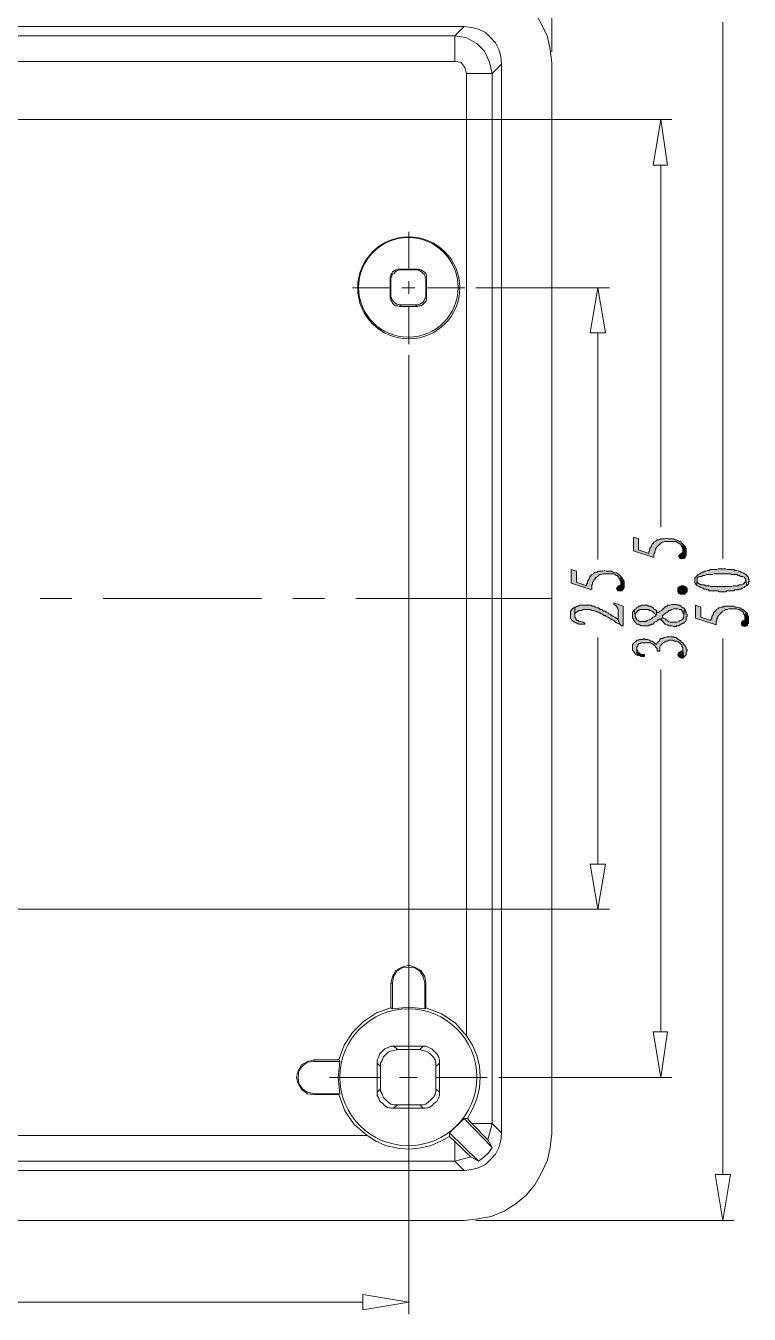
# Model space of a CAD drawing. Header units: millimetres. Extents: x 7 to 289, y 10 to 206.
# Drawn here: x 165.3 to 201.3, y 108.6 to 172.7 of the extents above; entities that cross this region are included whole.
import ezdxf

# ---------------------------------------------------------------- set-up
doc = ezdxf.new("R2010")
doc.units = ezdxf.units.MM

msp = doc.modelspace()

# ---------------------------------------------------------------- hatches: boundary and pattern name
at = {"true_color": 0xdda500}
h = msp.add_hatch(color=42, dxfattribs=at)
h.dxf.hatch_style = 2
h.paths.add_polyline_path([(195.572239, 147.227219), (195.572239, 146.549886), (196.588239, 146.211219), (196.588239, 146.295886), (196.588239, 146.380553), (196.630572, 146.465219), (196.630572, 146.507553), (196.672906, 146.592219), (196.672906, 146.634553), (196.715239, 146.719219), (196.757572, 146.761553), (196.799906, 146.803886), (196.842239, 146.846219), (196.884572, 146.888553), (196.926906, 146.930886), (197.011572, 146.973219), (197.053906, 146.973219), (197.138572, 147.015553), (197.223239, 147.015553), (197.265572, 147.015553), (197.350239, 147.015553), (197.434906, 147.015553), (197.519572, 147.015553), (197.604239, 147.015553), (197.688906, 147.015553), (197.731239, 146.973219), (197.815906, 146.930886), (197.858239, 146.930886), (197.900572, 146.888553), (197.942906, 146.846219), (197.942906, 146.803886), (197.985239, 146.761553), (198.027572, 146.676886), (198.027572, 146.634553), (198.027572, 146.549886), (198.027572, 146.465219), (198.027572, 146.888553), (197.985239, 146.930886), (197.942906, 146.973219), (197.900572, 147.015553), (197.858239, 147.015553), (197.773572, 147.057886), (197.688906, 147.100219), (197.646572, 147.100219), (197.561906, 147.142553), (197.477239, 147.142553), (197.392572, 147.142553), (197.307906, 147.142553), (197.223239, 147.184886), (197.138572, 147.142553), (197.053906, 147.142553), (196.969239, 147.142553), (196.926906, 147.142553), (196.842239, 147.100219), (196.757572, 147.100219), (196.715239, 147.057886), (196.672906, 147.015553), (196.588239, 146.973219), (196.545906, 146.930886), (196.503572, 146.888553), (196.461239, 146.803886), (196.461239, 146.761553), (196.418906, 146.719219), (196.376572, 146.634553), (196.376572, 146.549886), (196.334239, 146.507553), (196.334239, 146.422886), (195.826239, 146.592219), (195.826239, 147.142553)])
h = msp.add_hatch(color=42, dxfattribs=at)
h.dxf.hatch_style = 2
h.paths.add_polyline_path([(197.815906, 146.295886), (197.858239, 146.211219), (197.900572, 146.168886), (197.985239, 146.168886), (198.027572, 146.168886), (198.069906, 146.168886), (198.154572, 146.253553), (198.196906, 146.338219), (198.196906, 146.380553), (198.196906, 146.465219), (198.196906, 146.549886), (198.196906, 146.592219), (198.196906, 146.634553), (198.154572, 146.719219), (198.154572, 146.761553), (198.112239, 146.803886), (198.027572, 146.888553), (198.027572, 146.465219), (197.942906, 146.422886), (197.900572, 146.380553), (197.858239, 146.338219)])
h = msp.add_hatch(color=42, dxfattribs=at)
h.dxf.hatch_style = 2
h.paths.add_polyline_path([(192.481906, 145.618553), (192.481906, 144.941219), (193.497906, 144.602553), (193.497906, 144.687219), (193.497906, 144.771886), (193.497906, 144.856553), (193.540239, 144.898886), (193.540239, 144.983553), (193.582572, 145.025886), (193.624906, 145.110553), (193.667239, 145.152886), (193.667239, 145.195219), (193.709572, 145.237553), (193.794239, 145.279886), (193.836572, 145.322219), (193.878906, 145.364553), (193.963572, 145.364553), (194.048239, 145.406886), (194.090572, 145.406886), (194.175239, 145.406886), (194.259906, 145.406886), (194.344572, 145.406886), (194.429239, 145.406886), (194.513906, 145.406886), (194.598572, 145.406886), (194.640906, 145.364553), (194.725572, 145.322219), (194.767906, 145.322219), (194.810239, 145.279886), (194.852572, 145.237553), (194.852572, 145.195219), (194.894906, 145.152886), (194.894906, 145.068219), (194.937239, 145.025886), (194.937239, 144.941219), (194.937239, 144.856553), (194.937239, 145.279886), (194.894906, 145.322219), (194.852572, 145.364553), (194.810239, 145.406886), (194.725572, 145.449219), (194.683239, 145.449219), (194.598572, 145.491553), (194.556239, 145.491553), (194.471572, 145.533886), (194.386906, 145.533886), (194.302239, 145.533886), (194.217572, 145.533886), (194.132906, 145.576219), (194.048239, 145.533886), (193.963572, 145.533886), (193.878906, 145.533886), (193.836572, 145.533886), (193.751906, 145.491553), (193.667239, 145.491553), (193.624906, 145.449219), (193.582572, 145.406886), (193.497906, 145.364553), (193.455572, 145.322219), (193.413239, 145.279886), (193.370906, 145.195219), (193.370906, 145.152886), (193.328572, 145.110553), (193.286239, 145.025886), (193.286239, 144.941219), (193.243906, 144.898886), (193.243906, 144.814219), (192.735906, 144.983553), (192.735906, 145.533886)])
h = msp.add_hatch(color=42, dxfattribs=at)
h.dxf.hatch_style = 2
h.paths.add_polyline_path([(198.620239, 145.068219), (198.620239, 145.025886), (198.620239, 144.941219), (198.662572, 144.941219), (198.662572, 144.898886), (198.704906, 144.856553), (198.747239, 145.068219), (198.747239, 145.152886), (198.747239, 145.195219), (198.789572, 145.237553), (198.874239, 145.279886), (198.958906, 145.279886), (199.043572, 145.322219), (199.085906, 145.322219), (199.128239, 145.322219), (199.212906, 145.364553), (199.255239, 145.364553), (199.339906, 145.364553), (199.424572, 145.364553), (199.509239, 145.364553), (199.593906, 145.406886), (199.678572, 145.406886), (199.763239, 145.406886), (199.847906, 145.406886), (199.974906, 145.406886), (200.101906, 145.406886), (200.186572, 145.406886), (200.271239, 145.406886), (200.398239, 145.406886), (200.440572, 145.364553), (200.525239, 145.364553), (200.609906, 145.364553), (200.694572, 145.364553), (200.736906, 145.364553), (200.779239, 145.322219), (200.821572, 145.322219), (200.906239, 145.279886), (200.990906, 145.279886), (201.075572, 145.237553), (201.117906, 145.195219), (201.160239, 145.152886), (201.160239, 145.110553), (201.160239, 145.068219), (201.202572, 144.814219), (201.244906, 144.856553), (201.287239, 144.898886), (201.287239, 144.983553), (201.329572, 145.025886), (201.329572, 145.068219), (201.329572, 145.110553), (201.287239, 145.152886), (201.287239, 145.237553), (201.244906, 145.279886), (201.202572, 145.322219), (201.160239, 145.364553), (201.117906, 145.406886), (201.033239, 145.449219), (200.948572, 145.491553), (200.906239, 145.491553), (200.821572, 145.533886), (200.779239, 145.533886), (200.694572, 145.576219), (200.609906, 145.576219), (200.567572, 145.618553), (200.482906, 145.618553), (200.398239, 145.618553), (200.313572, 145.618553), (200.228906, 145.618553), (200.144239, 145.660886), (200.059572, 145.660886), (199.974906, 145.660886), (199.890239, 145.660886), (199.805572, 145.660886), (199.720906, 145.618553), (199.636239, 145.618553), (199.551572, 145.618553), (199.466906, 145.618553), (199.382239, 145.618553), (199.339906, 145.576219), (199.255239, 145.576219), (199.170572, 145.533886), (199.128239, 145.533886), (199.043572, 145.491553), (199.001239, 145.491553), (198.958906, 145.449219), (198.874239, 145.406886), (198.789572, 145.364553), (198.747239, 145.322219), (198.704906, 145.279886), (198.662572, 145.237553), (198.620239, 145.195219), (198.620239, 145.152886)])
h = msp.add_hatch(color=42, dxfattribs=at)
h.dxf.hatch_style = 2
h.paths.add_polyline_path([(194.725572, 144.687219), (194.767906, 144.602553), (194.810239, 144.560219), (194.894906, 144.560219), (194.937239, 144.560219), (194.979572, 144.560219), (195.064239, 144.644886), (195.106572, 144.729553), (195.106572, 144.771886), (195.106572, 144.856553), (195.106572, 144.941219), (195.106572, 144.983553), (195.106572, 145.025886), (195.064239, 145.110553), (195.021906, 145.152886), (195.021906, 145.195219), (194.937239, 145.279886), (194.937239, 144.856553), (194.852572, 144.814219), (194.810239, 144.771886), (194.767906, 144.729553)])
h = msp.add_hatch(color=42, dxfattribs=at)
h.dxf.hatch_style = 2
h.paths.add_polyline_path([(198.704906, 144.856553), (198.747239, 144.814219), (198.831906, 144.771886), (198.916572, 144.729553), (199.001239, 144.687219), (199.043572, 144.687219), (199.085906, 144.644886), (199.170572, 144.644886), (199.212906, 144.602553), (199.297572, 144.602553), (199.339906, 144.560219), (199.424572, 144.560219), (199.509239, 144.560219), (199.593906, 144.560219), (199.678572, 144.560219), (199.763239, 144.560219), (199.847906, 144.517886), (199.974906, 144.517886), (200.059572, 144.517886), (200.144239, 144.517886), (200.228906, 144.560219), (200.313572, 144.560219), (200.398239, 144.560219), (200.482906, 144.560219), (200.567572, 144.560219), (200.609906, 144.602553), (200.694572, 144.602553), (200.779239, 144.602553), (200.821572, 144.644886), (200.906239, 144.644886), (200.948572, 144.687219), (200.990906, 144.687219), (201.075572, 144.729553), (201.117906, 144.771886), (201.202572, 144.814219), (201.160239, 145.068219), (201.160239, 145.025886), (201.117906, 144.983553), (201.075572, 144.941219), (201.033239, 144.898886), (200.948572, 144.856553), (200.821572, 144.856553), (200.779239, 144.814219), (200.736906, 144.814219), (200.652239, 144.814219), (200.567572, 144.814219), (200.525239, 144.814219), (200.440572, 144.771886), (200.355906, 144.771886), (200.271239, 144.771886), (200.186572, 144.771886), (200.059572, 144.771886), (199.974906, 144.771886), (199.890239, 144.771886), (199.763239, 144.771886), (199.678572, 144.771886), (199.593906, 144.771886), (199.509239, 144.771886), (199.424572, 144.771886), (199.339906, 144.814219), (199.297572, 144.814219), (199.212906, 144.814219), (199.170572, 144.814219), (199.085906, 144.856553), (199.043572, 144.856553), (198.916572, 144.856553), (198.874239, 144.898886), (198.789572, 144.941219), (198.747239, 144.983553), (198.747239, 145.025886), (198.747239, 145.068219)])
h = msp.add_hatch(color=42, dxfattribs=at)
h.dxf.hatch_style = 2
h.paths.add_polyline_path([(198.239239, 144.687219), (198.239239, 144.644886), (198.239239, 144.602553), (198.239239, 144.517886), (198.196906, 144.475553), (198.154572, 144.433219), (198.112239, 144.390886), (198.027572, 144.390886), (197.985239, 144.390886), (197.900572, 144.390886), (197.815906, 144.433219), (197.815906, 144.475553), (197.773572, 144.517886), (197.773572, 144.560219), (197.773572, 144.644886), (197.773572, 144.687219), (197.815906, 144.729553), (197.858239, 144.771886), (197.942906, 144.814219), (197.985239, 144.814219), (198.069906, 144.814219), (198.154572, 144.771886), (198.196906, 144.729553)])
h = msp.add_hatch(color=42, dxfattribs=at)
h.dxf.hatch_style = 2
h.paths.add_polyline_path([(192.439572, 143.417219), (192.439572, 143.332553), (192.439572, 143.247886), (192.439572, 143.205553), (192.481906, 143.120886), (192.524239, 143.078553), (192.608906, 143.036219), (192.608906, 142.993886), (192.651239, 142.993886), (192.735906, 142.951553), (192.778239, 142.951553), (192.862906, 142.909219), (192.947572, 142.909219), (193.032239, 142.909219), (193.159239, 142.909219), (193.159239, 142.951553), (193.074572, 142.993886), (193.032239, 142.993886), (192.947572, 143.036219), (192.862906, 143.036219), (192.820572, 143.078553), (192.778239, 143.078553), (192.735906, 143.120886), (192.693572, 143.205553), (192.651239, 143.247886), (192.651239, 143.332553), (192.651239, 143.755886), (192.608906, 143.713553), (192.524239, 143.671219), (192.481906, 143.586553), (192.439572, 143.544219), (192.439572, 143.501886), (192.439572, 143.459553)])
h = msp.add_hatch(color=42, dxfattribs=at)
h.dxf.hatch_style = 2
h.paths.add_polyline_path([(192.651239, 143.755886), (192.651239, 143.332553), (192.651239, 143.374886), (192.651239, 143.417219), (192.693572, 143.459553), (192.735906, 143.501886), (192.820572, 143.544219), (192.862906, 143.586553), (192.947572, 143.586553), (192.989906, 143.586553), (193.074572, 143.628886), (193.159239, 143.628886), (193.243906, 143.628886), (193.286239, 143.628886), (193.370906, 143.628886), (193.413239, 143.628886), (193.497906, 143.586553), (193.582572, 143.586553), (193.667239, 143.544219), (193.709572, 143.544219), (193.794239, 143.501886), (193.836572, 143.501886), (193.878906, 143.459553), (193.921239, 143.459553), (193.963572, 143.417219), (194.005906, 143.417219), (194.048239, 143.374886), (194.090572, 143.332553), (194.175239, 143.332553), (194.217572, 143.290219), (194.302239, 143.247886), (194.386906, 143.205553), (194.429239, 143.163219), (194.513906, 143.120886), (194.598572, 143.078553), (194.683239, 142.993886), (194.767906, 142.951553), (194.894906, 142.909219), (194.810239, 143.120886), (194.767906, 143.163219), (194.725572, 143.205553), (194.640906, 143.247886), (194.556239, 143.290219), (194.471572, 143.332553), (194.429239, 143.374886), (194.344572, 143.417219), (194.302239, 143.459553), (194.217572, 143.501886), (194.175239, 143.544219), (194.090572, 143.544219), (194.048239, 143.586553), (194.005906, 143.628886), (193.921239, 143.628886), (193.878906, 143.671219), (193.836572, 143.713553), (193.751906, 143.713553), (193.667239, 143.755886), (193.624906, 143.798219), (193.540239, 143.798219), (193.455572, 143.840553), (193.370906, 143.840553), (193.328572, 143.840553), (193.243906, 143.840553), (193.159239, 143.840553), (193.074572, 143.840553), (192.989906, 143.840553), (192.905239, 143.840553), (192.820572, 143.798219), (192.778239, 143.798219), (192.693572, 143.755886)])
h = msp.add_hatch(color=42, dxfattribs=at)
h.dxf.hatch_style = 2
h.paths.add_polyline_path([(194.598572, 143.967553), (194.598572, 143.882886), (194.640906, 143.840553), (194.725572, 143.798219), (194.767906, 143.755886), (194.810239, 143.671219), (194.810239, 143.628886), (194.810239, 143.120886), (194.894906, 142.909219), (194.979572, 142.824553), (195.064239, 142.824553), (195.064239, 143.798219)])
h = msp.add_hatch(color=42, dxfattribs=at)
h.dxf.hatch_style = 2
h.paths.add_polyline_path([(195.529906, 143.374886), (195.529906, 143.290219), (195.529906, 143.205553), (195.572239, 143.163219), (195.572239, 143.120886), (195.614572, 143.078553), (195.656906, 142.993886), (195.699239, 142.951553), (195.741572, 142.909219), (195.826239, 142.909219), (195.868572, 142.866886), (195.953239, 142.824553), (196.037906, 142.824553), (196.080239, 142.824553), (196.164906, 142.824553), (196.249572, 142.824553), (196.334239, 142.824553), (196.376572, 142.866886), (196.418906, 142.866886), (196.461239, 142.866886), (196.461239, 142.909219), (196.545906, 142.909219), (196.588239, 142.951553), (196.630572, 142.993886), (196.715239, 143.036219), (196.799906, 143.120886), (196.884572, 143.163219), (196.926906, 143.120886), (196.969239, 143.078553), (197.011572, 143.290219), (197.011572, 143.332553), (197.096239, 143.374886), (197.138572, 143.417219), (197.223239, 143.459553), (197.265572, 143.501886), (197.307906, 143.544219), (197.350239, 143.586553), (197.392572, 143.586553), (197.477239, 143.628886), (197.561906, 143.671219), (197.604239, 143.671219), (197.688906, 143.671219), (197.773572, 143.671219), (197.858239, 143.628886), (197.942906, 143.628886), (197.985239, 143.586553), (198.027572, 143.544219), (198.027572, 143.459553), (198.069906, 143.417219), (198.069906, 143.332553), (198.112239, 143.671219), (198.069906, 143.713553), (198.027572, 143.713553), (197.985239, 143.755886), (197.942906, 143.798219), (197.858239, 143.840553), (197.773572, 143.840553), (197.731239, 143.882886), (197.646572, 143.882886), (197.561906, 143.882886), (197.477239, 143.882886), (197.392572, 143.840553), (197.350239, 143.840553), (197.265572, 143.840553), (197.265572, 143.798219), (197.223239, 143.798219), (197.138572, 143.755886), (197.096239, 143.713553), (197.053906, 143.671219), (196.969239, 143.586553), (196.884572, 143.544219), (196.799906, 143.459553), (196.757572, 143.501886), (196.715239, 143.586553), (196.715239, 143.374886), (196.630572, 143.290219), (196.545906, 143.247886), (196.503572, 143.205553), (196.461239, 143.163219), (196.376572, 143.120886), (196.334239, 143.120886), (196.249572, 143.078553), (196.207239, 143.036219), (196.122572, 143.036219), (196.037906, 143.036219), (195.953239, 143.036219), (195.868572, 143.036219), (195.826239, 143.078553), (195.741572, 143.120886), (195.699239, 143.163219), (195.699239, 143.205553), (195.656906, 143.290219), (195.656906, 143.332553), (195.614572, 143.628886), (195.572239, 143.544219), (195.529906, 143.501886), (195.529906, 143.459553), (195.529906, 143.417219)])
h = msp.add_hatch(color=42, dxfattribs=at)
h.dxf.hatch_style = 2
h.paths.add_polyline_path([(195.614572, 143.628886), (195.656906, 143.332553), (195.656906, 143.417219), (195.699239, 143.459553), (195.741572, 143.501886), (195.783906, 143.586553), (195.826239, 143.586553), (195.910906, 143.628886), (195.995572, 143.628886), (196.080239, 143.628886), (196.122572, 143.628886), (196.207239, 143.628886), (196.291906, 143.628886), (196.334239, 143.628886), (196.376572, 143.586553), (196.418906, 143.586553), (196.503572, 143.544219), (196.545906, 143.501886), (196.630572, 143.417219), (196.715239, 143.374886), (196.715239, 143.586553), (196.630572, 143.628886), (196.588239, 143.671219), (196.545906, 143.713553), (196.503572, 143.755886), (196.418906, 143.798219), (196.376572, 143.798219), (196.334239, 143.798219), (196.249572, 143.840553), (196.164906, 143.840553), (196.080239, 143.840553), (196.037906, 143.840553), (195.995572, 143.840553), (195.910906, 143.798219), (195.826239, 143.798219), (195.783906, 143.755886), (195.699239, 143.713553), (195.699239, 143.671219)])
h = msp.add_hatch(color=42, dxfattribs=at)
h.dxf.hatch_style = 2
h.paths.add_polyline_path([(196.969239, 143.078553), (197.053906, 143.036219), (197.096239, 142.951553), (197.138572, 142.909219), (197.180906, 142.909219), (197.265572, 142.866886), (197.350239, 142.824553), (197.392572, 142.824553), (197.477239, 142.824553), (197.561906, 142.782219), (197.646572, 142.782219), (197.688906, 142.782219), (197.731239, 142.824553), (197.815906, 142.824553), (197.900572, 142.866886), (197.942906, 142.909219), (198.027572, 142.951553), (198.069906, 142.951553), (198.112239, 142.993886), (198.154572, 143.036219), (198.196906, 143.120886), (198.196906, 143.163219), (198.196906, 143.247886), (198.239239, 143.290219), (198.239239, 143.374886), (198.196906, 143.417219), (198.196906, 143.501886), (198.154572, 143.544219), (198.154572, 143.586553), (198.112239, 143.671219), (198.069906, 143.332553), (198.069906, 143.290219), (198.069906, 143.247886), (198.027572, 143.163219), (197.985239, 143.120886), (197.900572, 143.078553), (197.815906, 143.036219), (197.731239, 142.993886), (197.688906, 142.993886), (197.604239, 142.993886), (197.561906, 142.993886), (197.477239, 142.993886), (197.392572, 142.993886), (197.307906, 143.036219), (197.265572, 143.078553), (197.223239, 143.120886), (197.138572, 143.163219), (197.053906, 143.205553), (197.011572, 143.290219)])
h = msp.add_hatch(color=42, dxfattribs=at)
h.dxf.hatch_style = 2
h.paths.add_polyline_path([(198.662572, 143.840553), (198.662572, 143.205553), (199.678572, 142.866886), (199.678572, 142.951553), (199.678572, 143.036219), (199.720906, 143.078553), (199.720906, 143.163219), (199.763239, 143.247886), (199.763239, 143.290219), (199.805572, 143.332553), (199.847906, 143.374886), (199.890239, 143.417219), (199.932572, 143.459553), (199.974906, 143.501886), (200.017239, 143.544219), (200.101906, 143.586553), (200.144239, 143.628886), (200.228906, 143.628886), (200.313572, 143.671219), (200.355906, 143.671219), (200.440572, 143.671219), (200.525239, 143.671219), (200.609906, 143.671219), (200.694572, 143.671219), (200.779239, 143.628886), (200.821572, 143.628886), (200.906239, 143.586553), (200.948572, 143.544219), (200.990906, 143.544219), (201.033239, 143.501886), (201.033239, 143.459553), (201.075572, 143.374886), (201.117906, 143.332553), (201.117906, 143.247886), (201.117906, 143.163219), (201.117906, 143.078553), (201.160239, 143.501886), (201.075572, 143.586553), (201.033239, 143.628886), (200.990906, 143.628886), (200.948572, 143.671219), (200.863906, 143.713553), (200.821572, 143.713553), (200.736906, 143.755886), (200.652239, 143.755886), (200.567572, 143.798219), (200.482906, 143.798219), (200.398239, 143.798219), (200.313572, 143.798219), (200.228906, 143.798219), (200.144239, 143.798219), (200.059572, 143.798219), (200.017239, 143.755886), (199.932572, 143.755886), (199.847906, 143.713553), (199.805572, 143.713553), (199.763239, 143.671219), (199.678572, 143.628886), (199.678572, 143.586553), (199.636239, 143.544219), (199.593906, 143.501886), (199.551572, 143.459553), (199.551572, 143.417219), (199.509239, 143.332553), (199.466906, 143.290219), (199.466906, 143.205553), (199.424572, 143.120886), (199.424572, 143.078553), (198.916572, 143.247886), (198.916572, 143.755886)])
h = msp.add_hatch(color=42, dxfattribs=at)
h.dxf.hatch_style = 2
h.paths.add_polyline_path([(200.948572, 142.909219), (200.948572, 142.866886), (200.990906, 142.824553), (201.075572, 142.782219), (201.117906, 142.782219), (201.202572, 142.824553), (201.244906, 142.866886), (201.244906, 142.909219), (201.287239, 142.951553), (201.287239, 143.036219), (201.287239, 143.120886), (201.287239, 143.205553), (201.287239, 143.247886), (201.287239, 143.290219), (201.244906, 143.332553), (201.244906, 143.417219), (201.202572, 143.459553), (201.160239, 143.501886), (201.117906, 143.078553), (201.033239, 143.078553), (200.990906, 143.036219), (200.948572, 142.993886)])
h = msp.add_hatch(color=42, dxfattribs=at)
h.dxf.hatch_style = 2
h.paths.add_polyline_path([(195.529906, 141.723886), (195.529906, 141.681553), (195.529906, 141.596886), (195.572239, 141.554553), (195.614572, 141.512219), (195.656906, 141.427553), (195.699239, 141.385219), (195.741572, 141.385219), (195.741572, 141.681553), (195.741572, 141.766219), (195.783906, 141.808553), (195.783906, 141.893219), (195.868572, 141.935553), (195.910906, 141.935553), (195.953239, 141.977886), (196.037906, 141.977886), (196.122572, 141.977886), (196.207239, 141.977886), (196.249572, 141.977886), (196.334239, 141.977886), (196.418906, 141.977886), (196.461239, 141.935553), (196.545906, 141.893219), (196.588239, 141.850886), (196.630572, 141.850886), (196.672906, 141.766219), (196.715239, 141.723886), (196.757572, 141.681553), (196.757572, 141.596886), (196.757572, 141.554553), (196.884572, 141.554553), (196.884572, 141.639219), (196.884572, 141.723886), (196.884572, 141.766219), (196.926906, 141.850886), (196.969239, 141.893219), (197.011572, 141.935553), (197.053906, 141.977886), (197.138572, 142.020219), (197.180906, 142.062553), (197.265572, 142.062553), (197.350239, 142.104886), (197.434906, 142.104886), (197.519572, 142.104886), (197.604239, 142.062553), (197.688906, 142.062553), (197.731239, 142.062553), (197.815906, 142.020219), (197.858239, 141.977886), (197.900572, 141.935553), (197.942906, 141.893219), (197.985239, 141.850886), (197.985239, 141.808553), (198.027572, 141.723886), (198.027572, 141.681553), (198.027572, 141.596886), (198.069906, 141.258219), (198.112239, 141.300553), (198.154572, 141.342886), (198.196906, 141.385219), (198.196906, 141.427553), (198.196906, 141.512219), (198.239239, 141.596886), (198.239239, 141.639219), (198.196906, 141.681553), (198.196906, 141.723886), (198.154572, 141.808553), (198.112239, 141.850886), (198.069906, 141.893219), (198.027572, 141.977886), (197.942906, 142.020219), (197.942906, 142.062553), (197.858239, 142.104886), (197.815906, 142.147219), (197.731239, 142.189553), (197.688906, 142.231886), (197.604239, 142.231886), (197.561906, 142.274219), (197.477239, 142.274219), (197.392572, 142.274219), (197.307906, 142.274219), (197.223239, 142.274219), (197.138572, 142.231886), (197.096239, 142.231886), (197.011572, 142.189553), (196.969239, 142.189553), (196.926906, 142.189553), (196.884572, 142.147219), (196.842239, 142.062553), (196.799906, 142.020219), (196.757572, 141.977886), (196.715239, 141.893219), (196.630572, 141.935553), (196.545906, 142.020219), (196.503572, 142.062553), (196.418906, 142.062553), (196.376572, 142.104886), (196.291906, 142.147219), (196.207239, 142.147219), (196.164906, 142.147219), (196.080239, 142.189553), (196.037906, 142.147219), (195.953239, 142.147219), (195.868572, 142.147219), (195.826239, 142.104886), (195.741572, 142.104886), (195.699239, 142.062553), (195.614572, 141.977886), (195.572239, 141.935553), (195.529906, 141.893219), (195.529906, 141.808553)])
h = msp.add_hatch(color=42, dxfattribs=at)
h.dxf.hatch_style = 2
h.paths.add_polyline_path([(195.741572, 141.385219), (195.783906, 141.342886), (195.868572, 141.342886), (195.953239, 141.300553), (196.037906, 141.300553), (196.122572, 141.300553), (196.122572, 141.385219), (196.080239, 141.385219), (195.995572, 141.385219), (195.910906, 141.427553), (195.868572, 141.469886), (195.826239, 141.469886), (195.783906, 141.512219), (195.783906, 141.554553), (195.741572, 141.639219), (195.741572, 141.681553)])
h = msp.add_hatch(color=42, dxfattribs=at)
h.dxf.hatch_style = 2
h.paths.add_polyline_path([(197.773572, 141.385219), (197.815906, 141.300553), (197.858239, 141.258219), (197.900572, 141.258219), (197.985239, 141.215886), (198.027572, 141.215886), (198.069906, 141.258219), (198.027572, 141.596886), (198.027572, 141.554553), (197.942906, 141.554553), (197.858239, 141.512219), (197.815906, 141.469886), (197.815906, 141.427553)])

# ---------------------------------------------------------------- linework, layer by layer
at = {"color": 131, "lineweight": 0, "true_color": 0x7fffff}
for points in [[(191.508239, 171.357219), (191.508239, 183.464553)], [(141.258572, 168.012886), (197.477239, 168.012886)], [(187.740572, 159.630886), (194.386906, 159.630886)], [(184.396239, 156.286553), (184.396239, 108.576886)], [(140.115572, 128.727553), (194.386906, 128.727553)], [(188.883572, 120.345553), (197.477239, 120.345553)], [(187.740572, 113.233553), (200.567572, 113.233553)]]:
    msp.add_lwpolyline(points, dxfattribs=at)
at = {"color": 7, "lineweight": 0}
for points in [[(191.508239, 170.806886), (191.423572, 171.484219), (191.296572, 172.119219), (191.000239, 172.754219), (190.661572, 173.346886), (190.238239, 173.854886), (189.730239, 174.278219), (189.137572, 174.659219), (188.502572, 174.913219), (187.825239, 175.040219), (187.147906, 175.124886)], [(187.147906, 172.627219), (133.977239, 172.627219)], [(186.682239, 172.161553), (187.147906, 172.627219)], [(189.010572, 170.764553), (188.968239, 171.145553), (188.883572, 171.484219), (188.714239, 171.822886), (188.460239, 172.076886), (188.206239, 172.330886), (187.867572, 172.500219), (187.528906, 172.584886), (187.147906, 172.627219)], [(134.442906, 172.161553), (186.682239, 172.161553)], [(188.544906, 170.298886), (188.417906, 170.849219), (188.163906, 171.399553), (187.782906, 171.780553), (187.232572, 172.076886), (186.682239, 172.161553)], [(186.682239, 170.891553), (186.682239, 172.161553)], [(138.803239, 170.891553), (186.682239, 170.891553)], [(187.274906, 170.298886), (187.190239, 170.595219), (186.978572, 170.849219), (186.682239, 170.891553)], [(188.544906, 170.298886), (189.010572, 170.764553)], [(189.010572, 117.593886), (189.010572, 170.764553)], [(191.508239, 170.806886), (191.508239, 117.551553)], [(187.274906, 170.298886), (188.544906, 170.298886)], [(187.274906, 170.298886), (187.274906, 122.419886)], [(188.544906, 170.298886), (188.544906, 118.059553)], [(183.930572, 160.562219), (183.845906, 160.562219), (183.761239, 160.519886), (183.676572, 160.477553), (183.591906, 160.435219), (183.549572, 160.350553), (183.507239, 160.265886), (183.464906, 160.181219), (183.464906, 160.096553)], [(184.015239, 160.519886), (183.930572, 160.519886), (183.803572, 160.477553), (183.718906, 160.435219), (183.676572, 160.350553), (183.591906, 160.308219), (183.549572, 160.223553), (183.507239, 160.096553), (183.507239, 160.011886)], [(183.930572, 160.562219), (184.015239, 160.519886)], [(184.819572, 160.562219), (183.930572, 160.562219)], [(184.734906, 160.519886), (184.015239, 160.519886)], [(184.819572, 160.562219), (184.734906, 160.519886)], [(185.242906, 160.011886), (185.242906, 160.096553), (185.200572, 160.223553), (185.158239, 160.308219), (185.115906, 160.350553), (185.031239, 160.435219), (184.946572, 160.477553), (184.861906, 160.519886), (184.734906, 160.519886)], [(185.285239, 160.096553), (185.285239, 160.181219), (185.285239, 160.265886), (185.242906, 160.350553), (185.158239, 160.435219), (185.073572, 160.477553), (184.988906, 160.519886), (184.904239, 160.562219), (184.819572, 160.562219)], [(183.464906, 160.096553), (183.507239, 160.011886)], [(183.464906, 160.096553), (183.464906, 159.207553)], [(183.507239, 160.011886), (183.507239, 159.292219)], [(185.285239, 160.096553), (185.242906, 160.011886)], [(185.242906, 159.292219), (185.242906, 160.011886)], [(185.285239, 159.207553), (185.285239, 160.096553)], [(183.464906, 159.207553), (183.507239, 159.292219)], [(183.464906, 159.207553), (183.464906, 159.122886), (183.507239, 159.038219), (183.549572, 158.953553), (183.591906, 158.868886), (183.676572, 158.784219), (183.761239, 158.741886), (183.845906, 158.741886), (183.930572, 158.699553)], [(183.507239, 159.292219), (183.507239, 159.165219), (183.549572, 159.080553), (183.591906, 158.995886), (183.676572, 158.911219), (183.718906, 158.868886), (183.803572, 158.826553), (183.930572, 158.784219), (184.015239, 158.784219)], [(184.734906, 158.784219), (184.861906, 158.784219), (184.946572, 158.826553), (185.031239, 158.868886), (185.115906, 158.911219), (185.158239, 158.995886), (185.200572, 159.080553), (185.242906, 159.165219), (185.242906, 159.292219)], [(184.819572, 158.699553), (184.904239, 158.741886), (184.988906, 158.741886), (185.073572, 158.784219), (185.158239, 158.868886), (185.242906, 158.953553), (185.285239, 159.038219), (185.285239, 159.122886), (185.285239, 159.207553)], [(185.285239, 159.207553), (185.242906, 159.292219)], [(183.930572, 158.699553), (184.015239, 158.784219)], [(183.930572, 158.699553), (184.819572, 158.699553)], [(184.015239, 158.784219), (184.734906, 158.784219)], [(184.819572, 158.699553), (184.734906, 158.784219)], [(185.242906, 125.044553), (185.200572, 125.383219), (184.988906, 125.679553), (184.692572, 125.848886), (184.396239, 125.933553), (184.057572, 125.848886), (183.761239, 125.679553), (183.591906, 125.383219), (183.507239, 125.044553)], [(185.200572, 125.044553), (185.115906, 125.383219), (184.946572, 125.637219), (184.692572, 125.806553), (184.396239, 125.848886), (184.057572, 125.806553), (183.803572, 125.637219), (183.634239, 125.383219), (183.591906, 125.044553)], [(183.507239, 125.044553), (183.591906, 125.044553)], [(183.507239, 123.816886), (183.507239, 125.044553)], [(183.591906, 123.774553), (183.591906, 125.044553)], [(185.242906, 125.044553), (185.200572, 125.044553)], [(185.200572, 125.044553), (185.200572, 123.774553)], [(185.242906, 125.044553), (185.242906, 123.816886)], [(183.507239, 123.816886), (182.787572, 123.562886), (182.152572, 123.139553), (181.602239, 122.589219), (181.178906, 121.954219), (180.924906, 121.234553)], [(183.591906, 123.774553), (183.507239, 123.816886)], [(185.200572, 123.774553), (184.396239, 123.859219), (183.591906, 123.774553)], [(185.242906, 123.816886), (185.200572, 123.774553)], [(187.274906, 122.419886), (186.724572, 123.054886), (186.047239, 123.520553), (185.242906, 123.816886)], [(187.317239, 118.313553), (187.571239, 118.779219), (187.782906, 119.287219), (187.909906, 119.837553), (187.952239, 120.387886), (187.909906, 120.938219), (187.782906, 121.446219), (187.571239, 121.954219), (187.274906, 122.419886)], [(183.634239, 121.911886), (183.507239, 121.911886), (183.337906, 121.827219), (183.210906, 121.784886), (183.083906, 121.657886), (182.956906, 121.530886), (182.914572, 121.403886), (182.829906, 121.234553), (182.829906, 121.065219)], [(183.634239, 121.911886), (183.845906, 121.742553)], [(185.115906, 121.911886), (183.634239, 121.911886)], [(185.115906, 121.911886), (184.946572, 121.742553)], [(185.920239, 121.065219), (185.920239, 121.234553), (185.877906, 121.403886), (185.793239, 121.530886), (185.666239, 121.657886), (185.539239, 121.784886), (185.412239, 121.827219), (185.242906, 121.911886), (185.115906, 121.911886)], [(179.697239, 121.234553), (179.358572, 121.149886), (179.062239, 120.980553), (178.892906, 120.684219), (178.808239, 120.345553), (178.892906, 120.049219), (179.062239, 119.752886), (179.358572, 119.541219), (179.697239, 119.498886)], [(179.697239, 121.149886), (179.358572, 121.107553), (179.104572, 120.938219), (178.935239, 120.684219), (178.892906, 120.345553), (178.935239, 120.049219), (179.104572, 119.795219), (179.358572, 119.625886), (179.697239, 119.541219)], [(179.697239, 121.149886), (179.697239, 121.234553)], [(179.697239, 121.234553), (180.924906, 121.234553)], [(179.697239, 121.149886), (180.967239, 121.149886)], [(180.967239, 121.149886), (180.882572, 120.345553), (180.967239, 119.541219)], [(180.924906, 121.234553), (180.967239, 121.149886)], [(183.845906, 121.742553), (183.676572, 121.700219), (183.507239, 121.657886), (183.380239, 121.615553), (183.253239, 121.488553), (183.126239, 121.361553), (183.083906, 121.234553), (182.999239, 121.065219), (182.999239, 120.895886)], [(184.946572, 121.742553), (183.845906, 121.742553)], [(185.750906, 120.895886), (185.750906, 121.065219), (185.708572, 121.234553), (185.623906, 121.361553), (185.496906, 121.488553), (185.369906, 121.615553), (185.242906, 121.657886), (185.073572, 121.700219), (184.946572, 121.742553)], [(182.829906, 121.065219), (182.999239, 120.895886)], [(182.829906, 121.065219), (182.829906, 119.625886)], [(182.999239, 119.795219), (182.999239, 120.895886)], [(185.920239, 121.065219), (185.750906, 120.895886)], [(185.750906, 119.795219), (185.750906, 120.895886)], [(185.920239, 119.625886), (185.920239, 121.065219)], [(179.697239, 119.541219), (179.697239, 119.498886)], [(180.967239, 119.541219), (179.697239, 119.541219)], [(180.924906, 119.498886), (179.697239, 119.498886)], [(180.967239, 119.541219), (180.924906, 119.498886)], [(180.924906, 119.498886), (181.221239, 118.694553), (181.686906, 118.017219), (182.321906, 117.466886)], [(182.829906, 119.625886), (182.999239, 119.795219)], [(182.829906, 119.625886), (182.829906, 119.456553), (182.914572, 119.329553), (182.956906, 119.160219), (183.083906, 119.075553), (183.210906, 118.948553), (183.337906, 118.863886), (183.507239, 118.821553), (183.634239, 118.821553)], [(182.999239, 119.795219), (182.999239, 119.668219), (183.083906, 119.498886), (183.126239, 119.371886), (183.253239, 119.244886), (183.380239, 119.117886), (183.507239, 119.033219), (183.676572, 118.990886), (183.845906, 118.990886)], [(184.946572, 118.990886), (185.073572, 118.990886), (185.242906, 119.033219), (185.369906, 119.117886), (185.496906, 119.244886), (185.623906, 119.371886), (185.708572, 119.498886), (185.750906, 119.668219), (185.750906, 119.795219)], [(185.115906, 118.821553), (185.242906, 118.821553), (185.412239, 118.863886), (185.539239, 118.948553), (185.666239, 119.075553), (185.793239, 119.160219), (185.877906, 119.329553), (185.920239, 119.456553), (185.920239, 119.625886)], [(185.920239, 119.625886), (185.750906, 119.795219)], [(183.634239, 118.821553), (183.845906, 118.990886)], [(183.634239, 118.821553), (185.115906, 118.821553)], [(184.946572, 118.990886), (183.845906, 118.990886)], [(185.115906, 118.821553), (184.946572, 118.990886)], [(186.428239, 117.593886), (187.147906, 118.313553)], [(187.147906, 118.313553), (187.317239, 118.313553)], [(188.544906, 116.874219), (187.147906, 118.313553)], [(187.528906, 118.059553), (187.317239, 118.313553)], [(188.333239, 117.255219), (187.528906, 118.059553)], [(187.528906, 118.059553), (188.544906, 118.059553)], [(188.333239, 117.255219), (188.544906, 118.059553)], [(188.544906, 118.059553), (189.010572, 117.593886)], [(182.321906, 117.466886), (134.442906, 117.466886)], [(182.321906, 117.466886), (182.787572, 117.170553), (183.295572, 116.958886), (183.845906, 116.831886), (184.396239, 116.789553), (184.904239, 116.831886), (185.454572, 116.958886), (185.962572, 117.170553), (186.428239, 117.424553)], [(186.428239, 117.424553), (186.428239, 117.593886)], [(186.428239, 117.593886), (187.867572, 116.196886)], [(186.428239, 117.424553), (186.682239, 117.170553)], [(187.147906, 115.731219), (187.528906, 115.773553), (187.867572, 115.858219), (188.206239, 116.027553), (188.460239, 116.281553), (188.714239, 116.535553), (188.883572, 116.874219), (188.968239, 117.212886), (189.010572, 117.593886)], [(187.147906, 113.233553), (187.825239, 113.318219), (188.502572, 113.445219), (189.137572, 113.699219), (189.730239, 114.080219), (190.238239, 114.503553), (190.661572, 115.011553), (191.000239, 115.604219), (191.296572, 116.239219), (191.423572, 116.874219), (191.508239, 117.551553)], [(186.682239, 117.170553), (187.486572, 116.408553)], [(186.682239, 117.170553), (186.682239, 116.196886)], [(187.867572, 116.196886), (188.121572, 116.366219), (188.375572, 116.620219), (188.544906, 116.874219)], [(188.544906, 116.874219), (188.333239, 117.255219)], [(186.682239, 116.196886), (134.442906, 116.196886)], [(186.682239, 116.196886), (187.486572, 116.408553)], [(186.682239, 116.196886), (187.147906, 115.731219)], [(187.486572, 116.408553), (187.867572, 116.196886)], [(133.977239, 115.731219), (187.147906, 115.731219)], [(187.147906, 113.233553), (133.934906, 113.233553)]]:
    msp.add_lwpolyline(points, dxfattribs=at)
at = {"color": 3, "lineweight": 0, "true_color": 0x00ff00}
for points in [[(200.017239, 172.838886), (200.017239, 146.168886)], [(196.926906, 165.726886), (196.926906, 147.735219)], [(193.794239, 157.387219), (193.794239, 146.126553)], [(193.794239, 130.971219), (193.794239, 142.231886)], [(200.017239, 115.519553), (200.017239, 142.189553)], [(196.926906, 122.631553), (196.926906, 140.623219)], [(182.110239, 109.169553), (164.118572, 109.169553)]]:
    msp.add_lwpolyline(points, dxfattribs=at)
for points in [[(196.545906, 165.726886), (196.926906, 168.012886), (197.265572, 165.726886)], [(193.413239, 157.387219), (193.794239, 159.630886), (194.175239, 157.387219)], [(194.175239, 130.971219), (193.794239, 128.727553), (193.413239, 130.971219)], [(197.265572, 122.631553), (196.926906, 120.345553), (196.545906, 122.631553)], [(200.398239, 115.519553), (200.017239, 113.233553), (199.636239, 115.519553)], [(182.110239, 109.550553), (184.396239, 109.169553), (182.110239, 108.788553)]]:
    msp.add_lwpolyline(points, close=True, dxfattribs=at)
at = {"color": 1, "lineweight": 0, "true_color": 0xff0000}
for points in [[(184.396239, 160.604553), (184.396239, 162.424886)], [(181.602239, 159.630886), (183.422572, 159.630886)], [(184.057572, 159.630886), (184.692572, 159.630886)], [(184.396239, 159.334553), (184.396239, 159.969553)], [(185.327572, 159.630886), (187.190239, 159.630886)], [(184.396239, 156.836886), (184.396239, 158.699553)], [(166.065906, 144.179219), (167.632239, 144.179219)], [(169.198572, 144.179219), (177.072572, 144.179219)], [(178.638906, 144.179219), (180.205239, 144.179219)], [(181.771572, 144.179219), (191.508239, 144.179219)], [(184.396239, 121.742553), (184.396239, 124.282553)], [(184.396239, 119.922219), (184.396239, 120.811219)], [(180.459239, 120.345553), (182.999239, 120.345553)], [(183.930572, 120.345553), (184.819572, 120.345553)], [(185.750906, 120.345553), (188.290906, 120.345553)], [(184.396239, 116.408553), (184.396239, 118.990886)]]:
    msp.add_lwpolyline(points, dxfattribs=at)
at = {"color": 42, "lineweight": 0, "true_color": 0xdda500}
for points in [[(195.572239, 147.227219), (195.572239, 146.549886), (196.588239, 146.211219), (196.588239, 146.295886), (196.588239, 146.380553), (196.630572, 146.465219), (196.630572, 146.507553), (196.672906, 146.592219), (196.672906, 146.634553), (196.715239, 146.719219), (196.757572, 146.761553), (196.799906, 146.803886), (196.842239, 146.846219), (196.884572, 146.888553), (196.926906, 146.930886), (197.011572, 146.973219), (197.053906, 146.973219), (197.138572, 147.015553), (197.223239, 147.015553), (197.265572, 147.015553), (197.350239, 147.015553), (197.434906, 147.015553), (197.519572, 147.015553), (197.604239, 147.015553), (197.688906, 147.015553), (197.731239, 146.973219), (197.815906, 146.930886), (197.858239, 146.930886), (197.900572, 146.888553), (197.942906, 146.846219), (197.942906, 146.803886), (197.985239, 146.761553), (198.027572, 146.676886), (198.027572, 146.634553), (198.027572, 146.549886), (198.027572, 146.465219), (198.027572, 146.888553), (197.985239, 146.930886), (197.942906, 146.973219), (197.900572, 147.015553), (197.858239, 147.015553), (197.773572, 147.057886), (197.688906, 147.100219), (197.646572, 147.100219), (197.561906, 147.142553), (197.477239, 147.142553), (197.392572, 147.142553), (197.307906, 147.142553), (197.223239, 147.184886), (197.138572, 147.142553), (197.053906, 147.142553), (196.969239, 147.142553), (196.926906, 147.142553), (196.842239, 147.100219), (196.757572, 147.100219), (196.715239, 147.057886), (196.672906, 147.015553), (196.588239, 146.973219), (196.545906, 146.930886), (196.503572, 146.888553), (196.461239, 146.803886), (196.461239, 146.761553), (196.418906, 146.719219), (196.376572, 146.634553), (196.376572, 146.549886), (196.334239, 146.507553), (196.334239, 146.422886), (195.826239, 146.592219), (195.826239, 147.142553)], [(197.815906, 146.295886), (197.858239, 146.211219), (197.900572, 146.168886), (197.985239, 146.168886), (198.027572, 146.168886), (198.069906, 146.168886), (198.154572, 146.253553), (198.196906, 146.338219), (198.196906, 146.380553), (198.196906, 146.465219), (198.196906, 146.549886), (198.196906, 146.592219), (198.196906, 146.634553), (198.154572, 146.719219), (198.154572, 146.761553), (198.112239, 146.803886), (198.027572, 146.888553), (198.027572, 146.465219), (197.942906, 146.422886), (197.900572, 146.380553), (197.858239, 146.338219)], [(192.481906, 145.618553), (192.481906, 144.941219), (193.497906, 144.602553), (193.497906, 144.687219), (193.497906, 144.771886), (193.497906, 144.856553), (193.540239, 144.898886), (193.540239, 144.983553), (193.582572, 145.025886), (193.624906, 145.110553), (193.667239, 145.152886), (193.667239, 145.195219), (193.709572, 145.237553), (193.794239, 145.279886), (193.836572, 145.322219), (193.878906, 145.364553), (193.963572, 145.364553), (194.048239, 145.406886), (194.090572, 145.406886), (194.175239, 145.406886), (194.259906, 145.406886), (194.344572, 145.406886), (194.429239, 145.406886), (194.513906, 145.406886), (194.598572, 145.406886), (194.640906, 145.364553), (194.725572, 145.322219), (194.767906, 145.322219), (194.810239, 145.279886), (194.852572, 145.237553), (194.852572, 145.195219), (194.894906, 145.152886), (194.894906, 145.068219), (194.937239, 145.025886), (194.937239, 144.941219), (194.937239, 144.856553), (194.937239, 145.279886), (194.894906, 145.322219), (194.852572, 145.364553), (194.810239, 145.406886), (194.725572, 145.449219), (194.683239, 145.449219), (194.598572, 145.491553), (194.556239, 145.491553), (194.471572, 145.533886), (194.386906, 145.533886), (194.302239, 145.533886), (194.217572, 145.533886), (194.132906, 145.576219), (194.048239, 145.533886), (193.963572, 145.533886), (193.878906, 145.533886), (193.836572, 145.533886), (193.751906, 145.491553), (193.667239, 145.491553), (193.624906, 145.449219), (193.582572, 145.406886), (193.497906, 145.364553), (193.455572, 145.322219), (193.413239, 145.279886), (193.370906, 145.195219), (193.370906, 145.152886), (193.328572, 145.110553), (193.286239, 145.025886), (193.286239, 144.941219), (193.243906, 144.898886), (193.243906, 144.814219), (192.735906, 144.983553), (192.735906, 145.533886)], [(198.620239, 145.068219), (198.620239, 145.025886), (198.620239, 144.941219), (198.662572, 144.941219), (198.662572, 144.898886), (198.704906, 144.856553), (198.747239, 145.068219), (198.747239, 145.152886), (198.747239, 145.195219), (198.789572, 145.237553), (198.874239, 145.279886), (198.958906, 145.279886), (199.043572, 145.322219), (199.085906, 145.322219), (199.128239, 145.322219), (199.212906, 145.364553), (199.255239, 145.364553), (199.339906, 145.364553), (199.424572, 145.364553), (199.509239, 145.364553), (199.593906, 145.406886), (199.678572, 145.406886), (199.763239, 145.406886), (199.847906, 145.406886), (199.974906, 145.406886), (200.101906, 145.406886), (200.186572, 145.406886), (200.271239, 145.406886), (200.398239, 145.406886), (200.440572, 145.364553), (200.525239, 145.364553), (200.609906, 145.364553), (200.694572, 145.364553), (200.736906, 145.364553), (200.779239, 145.322219), (200.821572, 145.322219), (200.906239, 145.279886), (200.990906, 145.279886), (201.075572, 145.237553), (201.117906, 145.195219), (201.160239, 145.152886), (201.160239, 145.110553), (201.160239, 145.068219), (201.202572, 144.814219), (201.244906, 144.856553), (201.287239, 144.898886), (201.287239, 144.983553), (201.329572, 145.025886), (201.329572, 145.068219), (201.329572, 145.110553), (201.287239, 145.152886), (201.287239, 145.237553), (201.244906, 145.279886), (201.202572, 145.322219), (201.160239, 145.364553), (201.117906, 145.406886), (201.033239, 145.449219), (200.948572, 145.491553), (200.906239, 145.491553), (200.821572, 145.533886), (200.779239, 145.533886), (200.694572, 145.576219), (200.609906, 145.576219), (200.567572, 145.618553), (200.482906, 145.618553), (200.398239, 145.618553), (200.313572, 145.618553), (200.228906, 145.618553), (200.144239, 145.660886), (200.059572, 145.660886), (199.974906, 145.660886), (199.890239, 145.660886), (199.805572, 145.660886), (199.720906, 145.618553), (199.636239, 145.618553), (199.551572, 145.618553), (199.466906, 145.618553), (199.382239, 145.618553), (199.339906, 145.576219), (199.255239, 145.576219), (199.170572, 145.533886), (199.128239, 145.533886), (199.043572, 145.491553), (199.001239, 145.491553), (198.958906, 145.449219), (198.874239, 145.406886), (198.789572, 145.364553), (198.747239, 145.322219), (198.704906, 145.279886), (198.662572, 145.237553), (198.620239, 145.195219), (198.620239, 145.152886)], [(194.725572, 144.687219), (194.767906, 144.602553), (194.810239, 144.560219), (194.894906, 144.560219), (194.937239, 144.560219), (194.979572, 144.560219), (195.064239, 144.644886), (195.106572, 144.729553), (195.106572, 144.771886), (195.106572, 144.856553), (195.106572, 144.941219), (195.106572, 144.983553), (195.106572, 145.025886), (195.064239, 145.110553), (195.021906, 145.152886), (195.021906, 145.195219), (194.937239, 145.279886), (194.937239, 144.856553), (194.852572, 144.814219), (194.810239, 144.771886), (194.767906, 144.729553)], [(198.704906, 144.856553), (198.747239, 144.814219), (198.831906, 144.771886), (198.916572, 144.729553), (199.001239, 144.687219), (199.043572, 144.687219), (199.085906, 144.644886), (199.170572, 144.644886), (199.212906, 144.602553), (199.297572, 144.602553), (199.339906, 144.560219), (199.424572, 144.560219), (199.509239, 144.560219), (199.593906, 144.560219), (199.678572, 144.560219), (199.763239, 144.560219), (199.847906, 144.517886), (199.974906, 144.517886), (200.059572, 144.517886), (200.144239, 144.517886), (200.228906, 144.560219), (200.313572, 144.560219), (200.398239, 144.560219), (200.482906, 144.560219), (200.567572, 144.560219), (200.609906, 144.602553), (200.694572, 144.602553), (200.779239, 144.602553), (200.821572, 144.644886), (200.906239, 144.644886), (200.948572, 144.687219), (200.990906, 144.687219), (201.075572, 144.729553), (201.117906, 144.771886), (201.202572, 144.814219), (201.160239, 145.068219), (201.160239, 145.025886), (201.117906, 144.983553), (201.075572, 144.941219), (201.033239, 144.898886), (200.948572, 144.856553), (200.821572, 144.856553), (200.779239, 144.814219), (200.736906, 144.814219), (200.652239, 144.814219), (200.567572, 144.814219), (200.525239, 144.814219), (200.440572, 144.771886), (200.355906, 144.771886), (200.271239, 144.771886), (200.186572, 144.771886), (200.059572, 144.771886), (199.974906, 144.771886), (199.890239, 144.771886), (199.763239, 144.771886), (199.678572, 144.771886), (199.593906, 144.771886), (199.509239, 144.771886), (199.424572, 144.771886), (199.339906, 144.814219), (199.297572, 144.814219), (199.212906, 144.814219), (199.170572, 144.814219), (199.085906, 144.856553), (199.043572, 144.856553), (198.916572, 144.856553), (198.874239, 144.898886), (198.789572, 144.941219), (198.747239, 144.983553), (198.747239, 145.025886), (198.747239, 145.068219)], [(198.239239, 144.687219), (198.239239, 144.644886), (198.239239, 144.602553), (198.239239, 144.517886), (198.196906, 144.475553), (198.154572, 144.433219), (198.112239, 144.390886), (198.027572, 144.390886), (197.985239, 144.390886), (197.900572, 144.390886), (197.815906, 144.433219), (197.815906, 144.475553), (197.773572, 144.517886), (197.773572, 144.560219), (197.773572, 144.644886), (197.773572, 144.687219), (197.815906, 144.729553), (197.858239, 144.771886), (197.942906, 144.814219), (197.985239, 144.814219), (198.069906, 144.814219), (198.154572, 144.771886), (198.196906, 144.729553)], [(192.439572, 143.417219), (192.439572, 143.332553), (192.439572, 143.247886), (192.439572, 143.205553), (192.481906, 143.120886), (192.524239, 143.078553), (192.608906, 143.036219), (192.608906, 142.993886), (192.651239, 142.993886), (192.735906, 142.951553), (192.778239, 142.951553), (192.862906, 142.909219), (192.947572, 142.909219), (193.032239, 142.909219), (193.159239, 142.909219), (193.159239, 142.951553), (193.074572, 142.993886), (193.032239, 142.993886), (192.947572, 143.036219), (192.862906, 143.036219), (192.820572, 143.078553), (192.778239, 143.078553), (192.735906, 143.120886), (192.693572, 143.205553), (192.651239, 143.247886), (192.651239, 143.332553), (192.651239, 143.755886), (192.608906, 143.713553), (192.524239, 143.671219), (192.481906, 143.586553), (192.439572, 143.544219), (192.439572, 143.501886), (192.439572, 143.459553)], [(192.651239, 143.755886), (192.651239, 143.332553), (192.651239, 143.374886), (192.651239, 143.417219), (192.693572, 143.459553), (192.735906, 143.501886), (192.820572, 143.544219), (192.862906, 143.586553), (192.947572, 143.586553), (192.989906, 143.586553), (193.074572, 143.628886), (193.159239, 143.628886), (193.243906, 143.628886), (193.286239, 143.628886), (193.370906, 143.628886), (193.413239, 143.628886), (193.497906, 143.586553), (193.582572, 143.586553), (193.667239, 143.544219), (193.709572, 143.544219), (193.794239, 143.501886), (193.836572, 143.501886), (193.878906, 143.459553), (193.921239, 143.459553), (193.963572, 143.417219), (194.005906, 143.417219), (194.048239, 143.374886), (194.090572, 143.332553), (194.175239, 143.332553), (194.217572, 143.290219), (194.302239, 143.247886), (194.386906, 143.205553), (194.429239, 143.163219), (194.513906, 143.120886), (194.598572, 143.078553), (194.683239, 142.993886), (194.767906, 142.951553), (194.894906, 142.909219), (194.810239, 143.120886), (194.767906, 143.163219), (194.725572, 143.205553), (194.640906, 143.247886), (194.556239, 143.290219), (194.471572, 143.332553), (194.429239, 143.374886), (194.344572, 143.417219), (194.302239, 143.459553), (194.217572, 143.501886), (194.175239, 143.544219), (194.090572, 143.544219), (194.048239, 143.586553), (194.005906, 143.628886), (193.921239, 143.628886), (193.878906, 143.671219), (193.836572, 143.713553), (193.751906, 143.713553), (193.667239, 143.755886), (193.624906, 143.798219), (193.540239, 143.798219), (193.455572, 143.840553), (193.370906, 143.840553), (193.328572, 143.840553), (193.243906, 143.840553), (193.159239, 143.840553), (193.074572, 143.840553), (192.989906, 143.840553), (192.905239, 143.840553), (192.820572, 143.798219), (192.778239, 143.798219), (192.693572, 143.755886)], [(194.598572, 143.967553), (194.598572, 143.882886), (194.640906, 143.840553), (194.725572, 143.798219), (194.767906, 143.755886), (194.810239, 143.671219), (194.810239, 143.628886), (194.810239, 143.120886), (194.894906, 142.909219), (194.979572, 142.824553), (195.064239, 142.824553), (195.064239, 143.798219)], [(195.529906, 143.374886), (195.529906, 143.290219), (195.529906, 143.205553), (195.572239, 143.163219), (195.572239, 143.120886), (195.614572, 143.078553), (195.656906, 142.993886), (195.699239, 142.951553), (195.741572, 142.909219), (195.826239, 142.909219), (195.868572, 142.866886), (195.953239, 142.824553), (196.037906, 142.824553), (196.080239, 142.824553), (196.164906, 142.824553), (196.249572, 142.824553), (196.334239, 142.824553), (196.376572, 142.866886), (196.418906, 142.866886), (196.461239, 142.866886), (196.461239, 142.909219), (196.545906, 142.909219), (196.588239, 142.951553), (196.630572, 142.993886), (196.715239, 143.036219), (196.799906, 143.120886), (196.884572, 143.163219), (196.926906, 143.120886), (196.969239, 143.078553), (197.011572, 143.290219), (197.011572, 143.332553), (197.096239, 143.374886), (197.138572, 143.417219), (197.223239, 143.459553), (197.265572, 143.501886), (197.307906, 143.544219), (197.350239, 143.586553), (197.392572, 143.586553), (197.477239, 143.628886), (197.561906, 143.671219), (197.604239, 143.671219), (197.688906, 143.671219), (197.773572, 143.671219), (197.858239, 143.628886), (197.942906, 143.628886), (197.985239, 143.586553), (198.027572, 143.544219), (198.027572, 143.459553), (198.069906, 143.417219), (198.069906, 143.332553), (198.112239, 143.671219), (198.069906, 143.713553), (198.027572, 143.713553), (197.985239, 143.755886), (197.942906, 143.798219), (197.858239, 143.840553), (197.773572, 143.840553), (197.731239, 143.882886), (197.646572, 143.882886), (197.561906, 143.882886), (197.477239, 143.882886), (197.392572, 143.840553), (197.350239, 143.840553), (197.265572, 143.840553), (197.265572, 143.798219), (197.223239, 143.798219), (197.138572, 143.755886), (197.096239, 143.713553), (197.053906, 143.671219), (196.969239, 143.586553), (196.884572, 143.544219), (196.799906, 143.459553), (196.757572, 143.501886), (196.715239, 143.586553), (196.715239, 143.374886), (196.630572, 143.290219), (196.545906, 143.247886), (196.503572, 143.205553), (196.461239, 143.163219), (196.376572, 143.120886), (196.334239, 143.120886), (196.249572, 143.078553), (196.207239, 143.036219), (196.122572, 143.036219), (196.037906, 143.036219), (195.953239, 143.036219), (195.868572, 143.036219), (195.826239, 143.078553), (195.741572, 143.120886), (195.699239, 143.163219), (195.699239, 143.205553), (195.656906, 143.290219), (195.656906, 143.332553), (195.614572, 143.628886), (195.572239, 143.544219), (195.529906, 143.501886), (195.529906, 143.459553), (195.529906, 143.417219)], [(195.614572, 143.628886), (195.656906, 143.332553), (195.656906, 143.417219), (195.699239, 143.459553), (195.741572, 143.501886), (195.783906, 143.586553), (195.826239, 143.586553), (195.910906, 143.628886), (195.995572, 143.628886), (196.080239, 143.628886), (196.122572, 143.628886), (196.207239, 143.628886), (196.291906, 143.628886), (196.334239, 143.628886), (196.376572, 143.586553), (196.418906, 143.586553), (196.503572, 143.544219), (196.545906, 143.501886), (196.630572, 143.417219), (196.715239, 143.374886), (196.715239, 143.586553), (196.630572, 143.628886), (196.588239, 143.671219), (196.545906, 143.713553), (196.503572, 143.755886), (196.418906, 143.798219), (196.376572, 143.798219), (196.334239, 143.798219), (196.249572, 143.840553), (196.164906, 143.840553), (196.080239, 143.840553), (196.037906, 143.840553), (195.995572, 143.840553), (195.910906, 143.798219), (195.826239, 143.798219), (195.783906, 143.755886), (195.699239, 143.713553), (195.699239, 143.671219)], [(196.969239, 143.078553), (197.053906, 143.036219), (197.096239, 142.951553), (197.138572, 142.909219), (197.180906, 142.909219), (197.265572, 142.866886), (197.350239, 142.824553), (197.392572, 142.824553), (197.477239, 142.824553), (197.561906, 142.782219), (197.646572, 142.782219), (197.688906, 142.782219), (197.731239, 142.824553), (197.815906, 142.824553), (197.900572, 142.866886), (197.942906, 142.909219), (198.027572, 142.951553), (198.069906, 142.951553), (198.112239, 142.993886), (198.154572, 143.036219), (198.196906, 143.120886), (198.196906, 143.163219), (198.196906, 143.247886), (198.239239, 143.290219), (198.239239, 143.374886), (198.196906, 143.417219), (198.196906, 143.501886), (198.154572, 143.544219), (198.154572, 143.586553), (198.112239, 143.671219), (198.069906, 143.332553), (198.069906, 143.290219), (198.069906, 143.247886), (198.027572, 143.163219), (197.985239, 143.120886), (197.900572, 143.078553), (197.815906, 143.036219), (197.731239, 142.993886), (197.688906, 142.993886), (197.604239, 142.993886), (197.561906, 142.993886), (197.477239, 142.993886), (197.392572, 142.993886), (197.307906, 143.036219), (197.265572, 143.078553), (197.223239, 143.120886), (197.138572, 143.163219), (197.053906, 143.205553), (197.011572, 143.290219)], [(198.662572, 143.840553), (198.662572, 143.205553), (199.678572, 142.866886), (199.678572, 142.951553), (199.678572, 143.036219), (199.720906, 143.078553), (199.720906, 143.163219), (199.763239, 143.247886), (199.763239, 143.290219), (199.805572, 143.332553), (199.847906, 143.374886), (199.890239, 143.417219), (199.932572, 143.459553), (199.974906, 143.501886), (200.017239, 143.544219), (200.101906, 143.586553), (200.144239, 143.628886), (200.228906, 143.628886), (200.313572, 143.671219), (200.355906, 143.671219), (200.440572, 143.671219), (200.525239, 143.671219), (200.609906, 143.671219), (200.694572, 143.671219), (200.779239, 143.628886), (200.821572, 143.628886), (200.906239, 143.586553), (200.948572, 143.544219), (200.990906, 143.544219), (201.033239, 143.501886), (201.033239, 143.459553), (201.075572, 143.374886), (201.117906, 143.332553), (201.117906, 143.247886), (201.117906, 143.163219), (201.117906, 143.078553), (201.160239, 143.501886), (201.075572, 143.586553), (201.033239, 143.628886), (200.990906, 143.628886), (200.948572, 143.671219), (200.863906, 143.713553), (200.821572, 143.713553), (200.736906, 143.755886), (200.652239, 143.755886), (200.567572, 143.798219), (200.482906, 143.798219), (200.398239, 143.798219), (200.313572, 143.798219), (200.228906, 143.798219), (200.144239, 143.798219), (200.059572, 143.798219), (200.017239, 143.755886), (199.932572, 143.755886), (199.847906, 143.713553), (199.805572, 143.713553), (199.763239, 143.671219), (199.678572, 143.628886), (199.678572, 143.586553), (199.636239, 143.544219), (199.593906, 143.501886), (199.551572, 143.459553), (199.551572, 143.417219), (199.509239, 143.332553), (199.466906, 143.290219), (199.466906, 143.205553), (199.424572, 143.120886), (199.424572, 143.078553), (198.916572, 143.247886), (198.916572, 143.755886)], [(200.948572, 142.909219), (200.948572, 142.866886), (200.990906, 142.824553), (201.075572, 142.782219), (201.117906, 142.782219), (201.202572, 142.824553), (201.244906, 142.866886), (201.244906, 142.909219), (201.287239, 142.951553), (201.287239, 143.036219), (201.287239, 143.120886), (201.287239, 143.205553), (201.287239, 143.247886), (201.287239, 143.290219), (201.244906, 143.332553), (201.244906, 143.417219), (201.202572, 143.459553), (201.160239, 143.501886), (201.117906, 143.078553), (201.033239, 143.078553), (200.990906, 143.036219), (200.948572, 142.993886)], [(195.529906, 141.723886), (195.529906, 141.681553), (195.529906, 141.596886), (195.572239, 141.554553), (195.614572, 141.512219), (195.656906, 141.427553), (195.699239, 141.385219), (195.741572, 141.385219), (195.741572, 141.681553), (195.741572, 141.766219), (195.783906, 141.808553), (195.783906, 141.893219), (195.868572, 141.935553), (195.910906, 141.935553), (195.953239, 141.977886), (196.037906, 141.977886), (196.122572, 141.977886), (196.207239, 141.977886), (196.249572, 141.977886), (196.334239, 141.977886), (196.418906, 141.977886), (196.461239, 141.935553), (196.545906, 141.893219), (196.588239, 141.850886), (196.630572, 141.850886), (196.672906, 141.766219), (196.715239, 141.723886), (196.757572, 141.681553), (196.757572, 141.596886), (196.757572, 141.554553), (196.884572, 141.554553), (196.884572, 141.639219), (196.884572, 141.723886), (196.884572, 141.766219), (196.926906, 141.850886), (196.969239, 141.893219), (197.011572, 141.935553), (197.053906, 141.977886), (197.138572, 142.020219), (197.180906, 142.062553), (197.265572, 142.062553), (197.350239, 142.104886), (197.434906, 142.104886), (197.519572, 142.104886), (197.604239, 142.062553), (197.688906, 142.062553), (197.731239, 142.062553), (197.815906, 142.020219), (197.858239, 141.977886), (197.900572, 141.935553), (197.942906, 141.893219), (197.985239, 141.850886), (197.985239, 141.808553), (198.027572, 141.723886), (198.027572, 141.681553), (198.027572, 141.596886), (198.069906, 141.258219), (198.112239, 141.300553), (198.154572, 141.342886), (198.196906, 141.385219), (198.196906, 141.427553), (198.196906, 141.512219), (198.239239, 141.596886), (198.239239, 141.639219), (198.196906, 141.681553), (198.196906, 141.723886), (198.154572, 141.808553), (198.112239, 141.850886), (198.069906, 141.893219), (198.027572, 141.977886), (197.942906, 142.020219), (197.942906, 142.062553), (197.858239, 142.104886), (197.815906, 142.147219), (197.731239, 142.189553), (197.688906, 142.231886), (197.604239, 142.231886), (197.561906, 142.274219), (197.477239, 142.274219), (197.392572, 142.274219), (197.307906, 142.274219), (197.223239, 142.274219), (197.138572, 142.231886), (197.096239, 142.231886), (197.011572, 142.189553), (196.969239, 142.189553), (196.926906, 142.189553), (196.884572, 142.147219), (196.842239, 142.062553), (196.799906, 142.020219), (196.757572, 141.977886), (196.715239, 141.893219), (196.630572, 141.935553), (196.545906, 142.020219), (196.503572, 142.062553), (196.418906, 142.062553), (196.376572, 142.104886), (196.291906, 142.147219), (196.207239, 142.147219), (196.164906, 142.147219), (196.080239, 142.189553), (196.037906, 142.147219), (195.953239, 142.147219), (195.868572, 142.147219), (195.826239, 142.104886), (195.741572, 142.104886), (195.699239, 142.062553), (195.614572, 141.977886), (195.572239, 141.935553), (195.529906, 141.893219), (195.529906, 141.808553)], [(195.741572, 141.385219), (195.783906, 141.342886), (195.868572, 141.342886), (195.953239, 141.300553), (196.037906, 141.300553), (196.122572, 141.300553), (196.122572, 141.385219), (196.080239, 141.385219), (195.995572, 141.385219), (195.910906, 141.427553), (195.868572, 141.469886), (195.826239, 141.469886), (195.783906, 141.512219), (195.783906, 141.554553), (195.741572, 141.639219), (195.741572, 141.681553)], [(197.773572, 141.385219), (197.815906, 141.300553), (197.858239, 141.258219), (197.900572, 141.258219), (197.985239, 141.215886), (198.027572, 141.215886), (198.069906, 141.258219), (198.027572, 141.596886), (198.027572, 141.554553), (197.942906, 141.554553), (197.858239, 141.512219), (197.815906, 141.469886), (197.815906, 141.427553)]]:
    msp.add_lwpolyline(points, close=True, dxfattribs=at)
at = {"color": 7, "lineweight": 0}
for centre, radius in [((184.396239, 159.630886), 2.54), ((184.375072, 159.652053), 2.4765), ((184.375072, 120.366719), 3.407833)]:
    msp.add_circle(centre, radius, dxfattribs=at)

doc.saveas('drawing.dxf')
